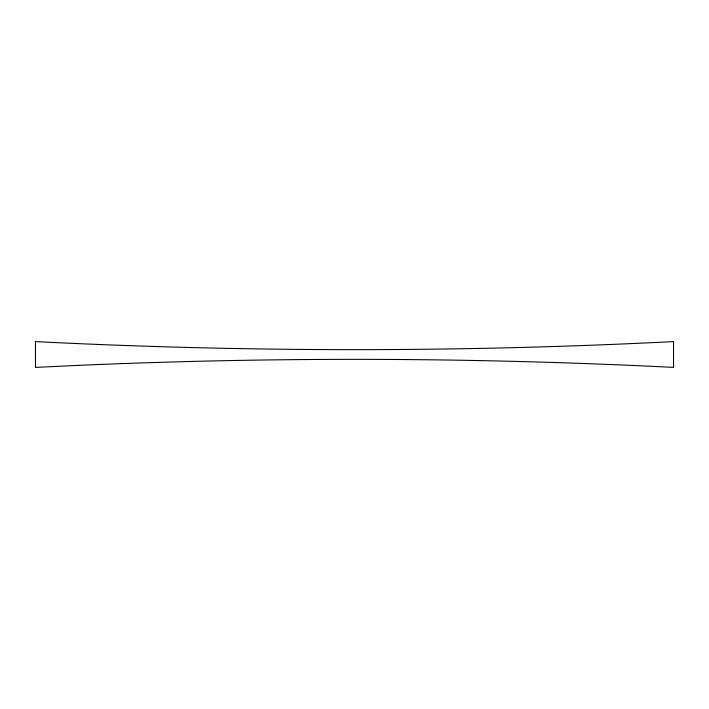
<?xml version="1.0" encoding="UTF-8"?>
<svg xmlns="http://www.w3.org/2000/svg" width="709" height="709" viewBox="0 0 709 709"><rect width="100%" height="100%" fill="white"/><g stroke="black" fill="none" stroke-linecap="round" stroke-linejoin="round"><path stroke-width="1.06" d="M77.76 365.392L35.45 367.395L35.45 341.605C247.973 352.329 461.027 352.329 673.55 341.605L673.55 367.395C475.127 357.38 276.244 356.733 77.76 365.392"/></g></svg>
